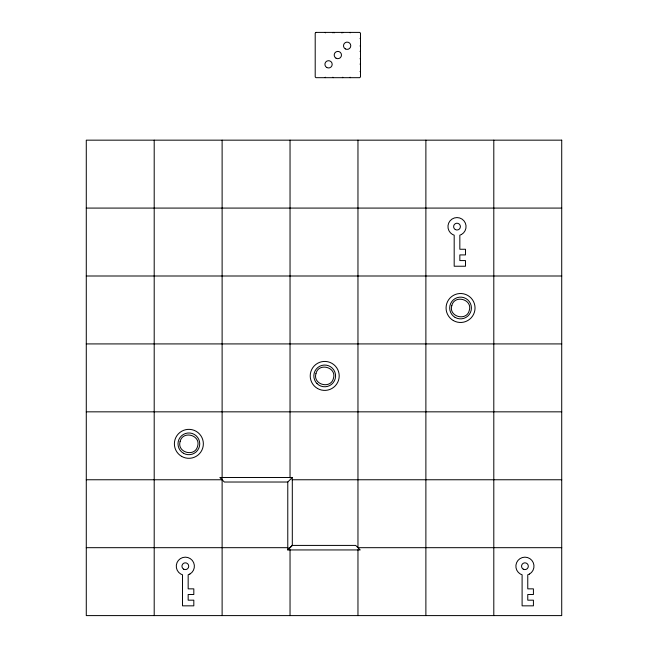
<?xml version="1.0" encoding="UTF-8"?>
<svg xmlns="http://www.w3.org/2000/svg" width="648" height="648" viewBox="0 0 648 648"><rect width="100%" height="100%" fill="white"/><g stroke="black" fill="none" stroke-linecap="round" stroke-linejoin="round"><path stroke-width="0.97" d="M332.87 32.854L333.323 32.4M341.48 32.854L341.933 32.4M350.098 32.854L350.544 32.4M360.029 38.645L360.482 38.192M325.142 77.679L325.596 77.225M360.029 51.403L360.482 50.949M342.363 77.679L342.816 77.225M360.029 64.152L360.482 63.698M287.777 482.023L292.305 477.495L292.305 545.413L287.777 549.941L360.223 549.941L355.695 545.413L292.272 545.413L287.777 549.941L287.777 482.023L224.354 482.023L219.858 477.495L292.305 477.495M86.281 208.081L561.719 208.081M86.281 275.999L561.719 275.999M86.281 343.918L561.719 343.918M86.281 411.836L561.719 411.836M86.281 479.763L222.118 479.763M292.037 479.763L561.719 479.763M86.281 547.682L288.044 547.682M561.719 547.682L357.963 547.682L357.963 140.162M360.029 45.927L360.482 46.381M342.363 32.4L342.816 32.854M333.752 32.4L334.206 32.854M360.029 58.676L360.482 59.13M325.142 32.4L325.596 32.854M360.029 71.434L360.482 71.888M350.098 77.225L350.544 77.679M332.87 77.225L333.323 77.679M493.8 140.162L493.8 615.6M425.882 140.162L425.882 615.6M357.963 549.674L357.963 615.6M290.037 140.162L290.037 477.762M290.037 549.674L290.037 615.6M222.118 140.162L222.118 615.6M154.2 140.162L154.2 615.6M180.12 441.49C176.685 452.612 195.032 457.529 197.616 446.18C201.05 435.059 182.712 430.142 180.12 441.49M315.965 373.572C312.53 384.693 330.869 389.61 333.461 378.254C336.895 367.133 318.549 362.216 315.965 373.572M451.802 305.654C448.367 316.775 466.714 321.692 469.298 310.335C472.732 299.214 454.386 294.297 451.802 305.654M315.973 32.4L315.203 33.17L315.203 76.91L315.973 77.679L359.713 77.679L360.482 76.91L360.482 33.17L359.713 32.4L315.973 32.4M461.538 234.463L459.837 235.159L459.837 249.253L465.499 249.253L465.499 254.915L459.837 254.915L459.837 260.577L465.499 260.577L465.499 266.239L454.183 266.239L454.183 235.159L452.482 234.463A9.056 9.056 0 0 1 450.077 220.798A9.056 9.056 0 0 1 463.944 220.798A9.056 9.056 0 0 1 461.538 234.463M189.856 574.063L188.163 574.76L188.163 588.854L193.817 588.854L193.817 594.516L188.163 594.516L188.163 600.178L193.817 600.178L193.817 605.84L182.501 605.84L182.501 574.76L180.8 574.063A9.056 9.056 0 0 1 178.394 560.399A9.056 9.056 0 0 1 192.27 560.399A9.056 9.056 0 0 1 189.856 574.063M529.457 574.063L527.764 574.76L527.764 588.854L533.417 588.854L533.417 594.516L527.764 594.516L527.764 600.178L533.417 600.178L533.417 605.84L522.102 605.84L522.102 574.76L520.401 574.063A9.056 9.056 0 0 1 517.995 560.399A9.056 9.056 0 0 1 531.87 560.399A9.056 9.056 0 0 1 529.457 574.063M561.719 140.162L86.281 140.162L86.281 615.6L561.719 615.6L561.719 140.162M181.626 456.378A14.491 14.491 0 0 0 203.359 443.831A14.491 14.491 0 0 0 181.626 431.285A14.491 14.491 0 0 0 181.626 456.378M183.433 453.244A10.87 10.87 0 0 0 199.738 443.831A10.87 10.87 0 0 0 183.433 434.419A10.87 10.87 0 0 0 183.433 453.244M453.308 320.541A14.491 14.491 0 0 0 475.041 307.994A14.491 14.491 0 0 0 453.308 295.448A14.491 14.491 0 0 0 453.308 320.541M455.115 317.407A10.87 10.87 0 0 0 471.42 307.994A10.87 10.87 0 0 0 455.115 298.582A10.87 10.87 0 0 0 455.115 317.407M317.463 388.46A14.491 14.491 0 0 0 339.204 375.913A14.491 14.491 0 0 0 317.463 363.366A14.491 14.491 0 0 0 317.463 388.46M317.026 383.6A10.87 10.87 0 0 0 335.21 378.724A10.87 10.87 0 0 0 321.894 365.415A10.87 10.87 0 0 0 317.026 383.6M523.236 569.155A3.394 3.394 0 0 0 528.322 566.214A3.394 3.394 0 0 0 523.236 563.274A3.394 3.394 0 0 0 523.236 569.155M183.635 569.155A3.394 3.394 0 0 0 188.722 566.214A3.394 3.394 0 0 0 183.635 563.274A3.394 3.394 0 0 0 183.635 569.155M455.309 229.554A3.394 3.394 0 0 0 460.404 226.614A3.394 3.394 0 0 0 455.309 223.673A3.394 3.394 0 0 0 455.309 229.554M326.73 67.481A3.637 3.637 0 0 0 332.189 64.33A3.637 3.637 0 0 0 326.73 61.179A3.637 3.637 0 0 0 326.73 67.481M336.02 58.19A3.637 3.637 0 0 0 341.48 55.04A3.637 3.637 0 0 0 336.02 51.889A3.637 3.637 0 0 0 336.02 58.19M345.319 48.9A3.637 3.637 0 0 0 350.779 45.749A3.637 3.637 0 0 0 345.319 42.598A3.637 3.637 0 0 0 345.319 48.9"/></g></svg>
